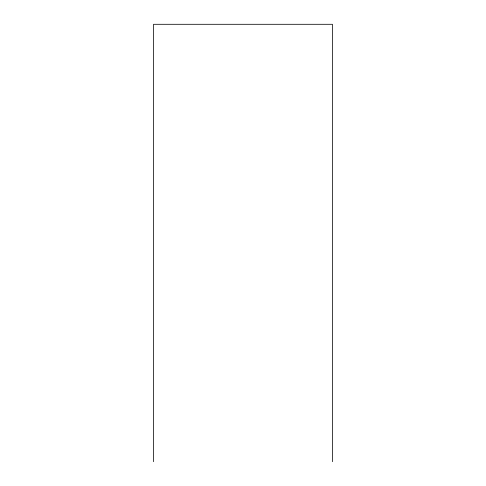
<?xml version="1.0" encoding="UTF-8"?>
<svg xmlns="http://www.w3.org/2000/svg" width="486" height="486" viewBox="0 0 486 486"><rect width="100%" height="100%" fill="white"/><g stroke="black" fill="none" stroke-linecap="round" stroke-linejoin="round"><path stroke-width="0.73" d="M332.454 461.7L332.454 24.3L153.546 24.3L153.546 461.7"/></g></svg>
